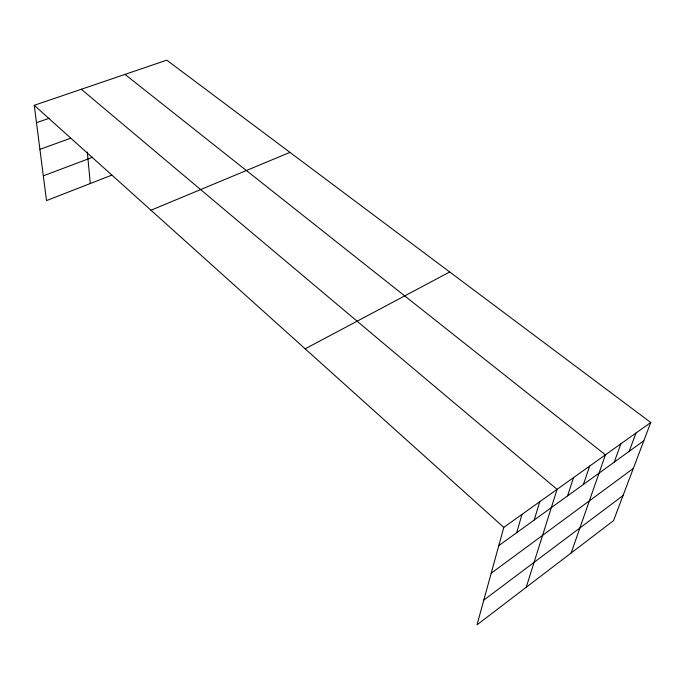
<?xml version="1.0" encoding="UTF-8"?>
<svg xmlns="http://www.w3.org/2000/svg" width="685" height="685" viewBox="0 0 685 685"><rect width="100%" height="100%" fill="white"/><g stroke="black" fill="none" stroke-linecap="round" stroke-linejoin="round"><path stroke-width="1.03" d="M650.75 422.491L503.8 527.373L477 624.84L613.537 520.651L650.75 422.491L166.772 60.16L34.25 105.302L46.511 200.594L111.826 175.12M516.687 532.682L521.97 514.401M534.197 520.026L539.729 501.737M526.217 587.285L557.076 489.347L81.335 89.264M567.557 495.897L573.542 477.599M583.457 484.398L589.648 466.1M571.153 552.992L605.42 454.849L124.995 74.391M614.274 462.118L620.85 443.837M629.198 451.321L635.954 433.048M483.798 600.111L623.042 495.58M491.196 573.225L633.325 468.446M498.783 545.637L643.831 440.746M305.159 348.819L449.711 271.979M150.983 210.226L289.952 152.378M43.326 175.84L92.646 157.242M39.918 149.373L70.521 138.259M36.485 122.701L49.277 118.231M34.25 105.302L503.8 527.373M87.303 152.019L90.3 183.511"/></g></svg>
